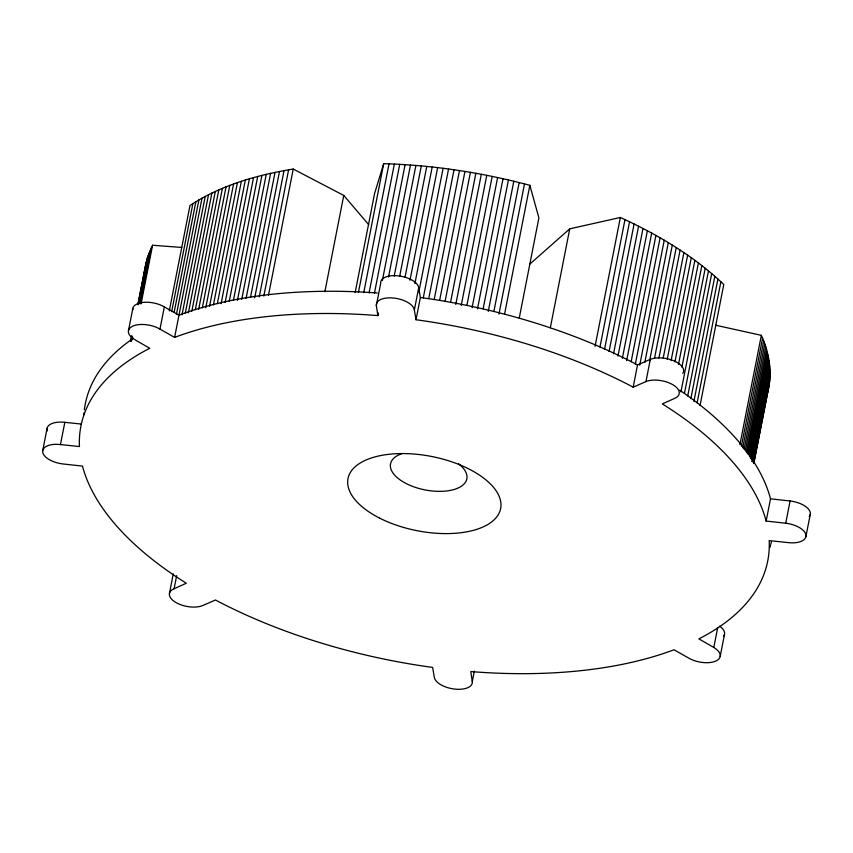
<?xml version="1.0" encoding="UTF-8"?>
<svg xmlns="http://www.w3.org/2000/svg" width="853" height="853" viewBox="0 0 853 853"><rect width="100%" height="100%" fill="white"/><g stroke="black" fill="none" stroke-linecap="round" stroke-linejoin="round"><path stroke-width="1.28" d="M753.828 463.51L768.638 388.019C772.189 370.255 768.766 351.681 761.345 335.346L715.454 325.185M144.285 273.76L144.562 271.073M144.69 270.177L147.398 257.894L152.58 245.248L181.785 247.455M42.735 450.555L47.096 428.323M474.343 671.13L472.295 681.59A19.31 9.394 11.1 0 1 454.51 689.064A19.31 9.394 11.1 0 1 434.294 677.165L432.62 667.419L427.63 666.726A349.954 170.195 11.1 0 1 219.36 602.037L215.468 600L202.683 605.566A19.31 9.394 11.1 0 1 175.814 602.442A19.31 9.394 11.1 0 1 174.087 588.741L186.327 583.239L182.745 580.978A349.954 170.195 11.1 0 1 83.178 468.617L82.496 466.101L62.909 463.947A19.31 9.394 11.1 0 1 42.693 452.047A19.31 9.394 11.1 0 1 60.467 444.562L64.828 422.331L81.28 424.048M128.462 330.697L132.823 308.466M130.637 341.285L131.682 335.997M138.047 303.54L145.98 263.108M130.776 341.36L131.831 335.986M137.962 304.745L146.641 260.496M131.053 341.2L131.82 337.287M138.41 303.7L147.398 257.894M131.65 339.921L132.162 337.319M138.794 303.476L148.241 255.324M132.076 339.974L132.588 337.372M139.231 303.529L149.19 252.765M139.753 303.604L150.224 250.238M140.382 303.7L151.354 247.733M141.086 303.817L152.58 245.248M378.369 312.987L377.858 315.599L373.038 315.226A349.954 170.195 11.1 0 0 178.064 336.114L174.598 337.404L159.98 329.109L164.341 306.877A19.31 9.394 11.1 0 0 143.379 302.367A19.31 9.394 11.1 0 0 132.78 309.959M169.299 310.918L189.984 205.498C220.81 185.165 257.116 174.961 293.24 169.054L343.759 195.422L368.688 224.659M171.677 311.633L192.874 203.6M174.14 312.39L195.849 201.756M176.422 314.48L198.898 199.933M174.598 337.404L202.022 198.163M181.998 314.864L205.232 196.425M185.282 313.168L208.516 194.729M188.385 312.816L211.875 193.066M191.818 311.196L215.308 191.445M195.326 309.618L218.816 189.878M198.653 309.383L222.398 188.342M202.3 307.901L226.056 186.85M205.776 307.752L229.777 185.4M209.561 306.344L233.562 183.992M213.421 304.979L237.422 182.638M217.355 303.657L241.356 181.316M221.087 303.689L245.344 180.036M225.139 302.463L249.407 178.81M169.427 593.453L173.276 573.845M229.265 301.28L253.522 177.627M174.087 588.741L176.656 575.658M233.445 300.139L257.702 176.486M237.433 300.352L261.946 175.398M241.74 299.296L266.253 174.353M246.101 298.305L270.614 173.351M250.515 297.345L275.029 172.391M254.727 297.74L279.496 171.485M259.259 296.887L284.028 170.632M263.833 296.076L288.602 169.822M268.471 295.309L293.24 169.054M324.865 291.737L343.759 195.422M355.168 292.515L374.574 193.599L383.69 163.68C433.025 165.109 482.158 172.583 529.841 185.314L538.904 217.878L519.242 318.105M358.409 292.536L383.69 163.68M363.73 292.707L389.011 163.861M369.072 292.931L394.353 164.075M374.435 293.208L399.716 164.352M377.858 315.599L376.344 305.577L380.705 283.345A19.31 9.394 11.1 0 1 398.49 275.871A19.31 9.394 11.1 0 1 418.706 287.77L420.38 297.516L416.019 319.747L421.009 320.44A349.954 170.195 11.1 0 1 629.279 385.119L633.171 387.166L645.956 381.6A19.31 9.394 11.1 0 1 672.825 384.724A19.31 9.394 11.1 0 1 674.552 398.426L662.312 403.917A319.203 155.235 11.1 0 1 673.593 411.231L674.35 411.732A349.954 170.195 11.1 0 1 765.461 518.549L766.143 521.066L785.73 523.22A19.31 9.394 11.1 0 1 805.946 535.119A19.31 9.394 11.1 0 1 788.172 542.604L769.182 540.621L769.278 543.126A349.954 170.195 11.1 0 1 701.806 637.351L698.874 638.865L713.801 647.48A19.31 9.394 11.1 0 1 715.528 661.182A19.31 9.394 11.1 0 1 688.659 658.058L674.041 649.762L670.575 651.042A349.954 170.195 11.1 0 1 475.601 671.929L470.781 671.556L472.295 681.59M382.368 280.509L405.09 164.672M388.531 276.98L410.485 165.045M394.193 276.095L415.901 165.461M399.62 276.564L421.318 165.93M405.047 277.086L426.756 166.452M409.984 280.253L432.194 167.017M414.921 283.473L437.642 167.636M416.019 319.747L414.345 309.991L418.706 287.77M418.844 291.95L443.102 168.297M423.28 297.868L448.561 169.011M428.739 298.625L454.02 169.768M434.209 299.435L459.49 170.579M439.668 300.288L464.949 171.432M445.127 301.194L470.408 172.338M450.587 302.143L475.867 173.287M455.779 304.446L481.316 174.289M461.217 305.491L486.754 175.334M466.911 305.278L492.192 176.422M472.082 307.709L497.619 177.552M477.488 308.893L503.025 178.735M483.139 308.818L508.42 179.962M488.268 311.398L513.805 181.241M493.887 311.409L519.168 182.553M498.973 314.064L524.51 183.907M504.56 314.171L529.841 185.314M550.334 327.755L569.74 228.839L620.355 217.472C657.791 234.618 693.873 255.932 723.781 284.497L700.036 405.548M595.074 346.329L620.355 217.472M599.958 347.16L624.982 219.605M604.542 349.325L629.567 221.769M609.074 351.521L634.099 223.976M613.552 353.76L638.577 226.205M617.977 356.021L643.002 228.465M622.349 358.313L647.374 230.758M626.656 360.627L651.681 233.082M631.156 361.683L655.925 235.428M635.346 364.06L660.115 237.806M633.171 387.166L637.532 364.935L650.317 359.369A19.31 9.394 11.1 0 1 673.934 360.862A19.31 9.394 11.1 0 1 682.795 373.315M639.729 365.159L664.242 240.205M644.815 362.386L668.304 242.636M649.581 360.936L672.303 245.099M645.956 381.6L650.317 359.369M654.528 358.217L676.237 247.583M658.911 358.111L680.108 250.089M663.218 358.036L683.903 252.616M667.206 359.294L687.635 255.164M671.119 360.563L691.293 257.734M674.958 361.853L694.875 260.336M678.476 364.476L698.394 262.948M681.92 367.11L701.838 265.582M680.939 391.89L705.207 268.237M684.49 393.254L708.491 270.902M687.71 395.941L711.711 273.6M690.845 398.65L714.846 276.297M693.905 401.368L717.906 279.016M697.136 402.797L720.881 281.757M739.892 444.68L761.345 335.346M741.385 446.226L762.571 338.193M742.771 447.761L763.712 341.04M744.083 449.307L764.768 343.876M745.287 450.832L765.717 346.713M746.407 452.357L766.58 349.538M747.42 453.881L767.337 352.353M748.603 454.095L768.009 355.168M749.435 455.598L768.585 357.972M750.171 457.091L769.065 360.766M713.801 647.48L717.64 627.872M750.811 458.573L769.449 363.559M751.61 458.743L769.747 366.332M751.813 461.505L769.939 369.093M752.421 461.644L770.035 371.844M752.932 461.782L770.046 374.574M753.359 461.899L769.95 377.293M753.636 462.241L769.769 380.001M753.625 463.552L769.491 382.688M720.177 656.469L724.538 634.237M766.143 521.066L770.504 498.834L769.822 496.329A349.954 170.195 11.1 0 0 679.745 390.216M785.73 523.22L790.091 500.988L770.504 498.834M805.904 536.612L810.265 514.38M768.638 388.019L766.655 395.867M529.532 264.366L569.74 228.839M60.467 444.562L79.457 446.546L79.361 444.029A349.954 170.195 11.1 0 1 146.833 349.815L149.765 348.301L134.838 339.686A19.31 9.394 11.1 0 1 133.121 325.974A19.31 9.394 11.1 0 1 159.98 329.109M420.38 297.516L425.37 298.209A349.954 170.195 11.1 0 1 633.64 362.898L637.532 364.935M164.341 306.877L178.959 315.173L182.425 313.893A349.954 170.195 11.1 0 1 377.399 293.005M771.464 541.634A349.954 170.195 11.1 0 1 770.739 544.513M770.472 545.472A349.954 170.195 11.1 0 1 769.907 547.381M83.882 414.803A349.954 170.195 11.1 0 1 84.02 412.809M84.34 409.845A349.954 170.195 11.1 0 1 133.345 338.289M790.091 500.988A19.31 9.394 11.1 0 1 809.977 515.329M809.764 515.777A19.31 9.394 11.1 0 1 809.166 516.641M719.58 626.155A19.31 9.394 11.1 0 1 723.76 636.082M47.278 430.84A19.31 9.394 11.1 0 1 64.828 422.331M376.344 305.577A19.31 9.394 11.1 0 1 394.129 298.092A19.31 9.394 11.1 0 1 414.345 309.991M458.658 463.851A38.886 18.915 11.1 0 1 453.604 489.633A38.886 18.915 11.1 0 1 400.441 480.132A38.886 18.915 11.1 0 1 401.795 453.689M379.862 518.24A77.772 37.82 11.1 0 0 500.636 508.559A77.772 37.82 11.1 0 0 392.465 453.956A77.772 37.82 11.1 0 0 379.862 518.24"/></g></svg>
